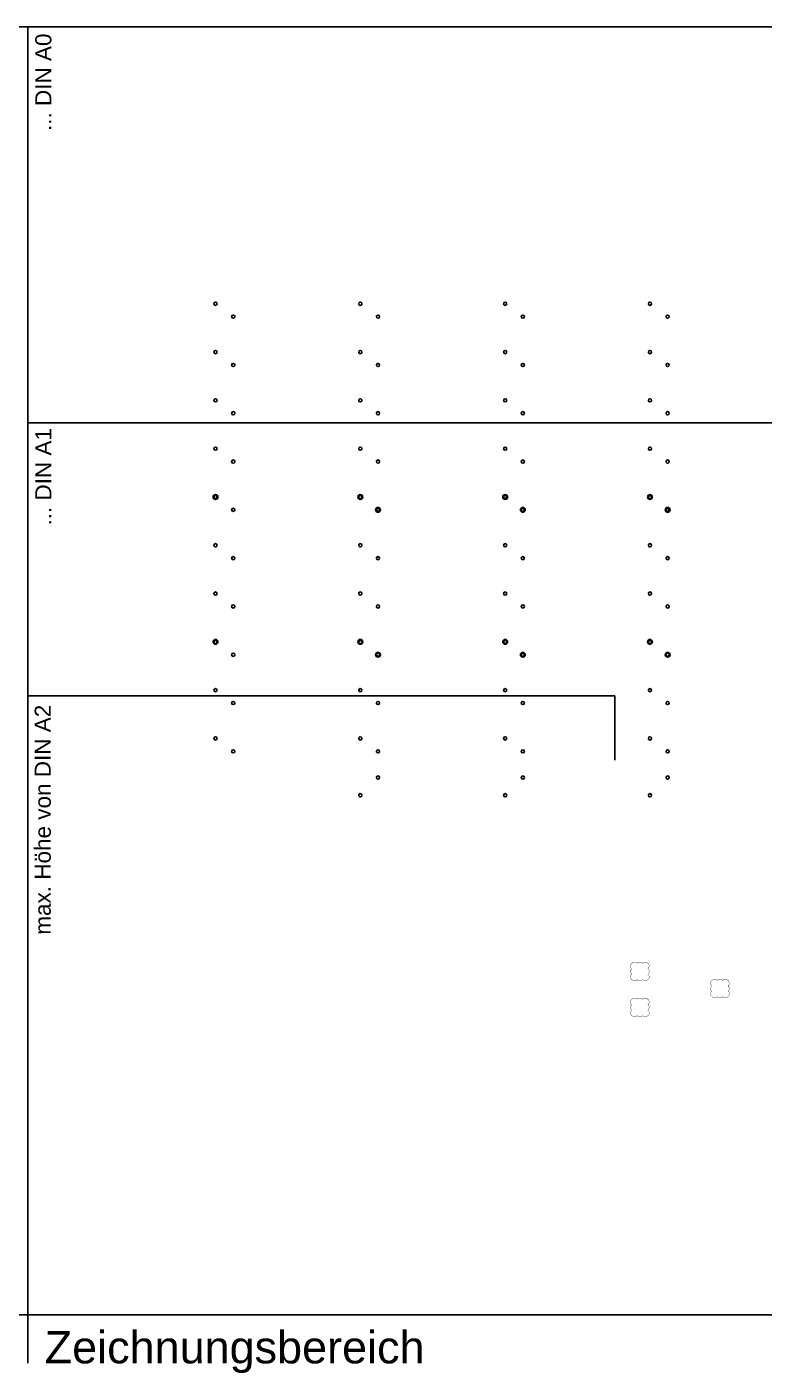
# Model space of a CAD drawing. Header units: millimetres. Extents: x -20848 to 128068, y -3359 to 40000.
# Drawn here: x -24 to 22884, y -1807 to 40000 of the extents above; entities that cross this region are included whole.
import ezdxf

# ---------------------------------------------------------------- set-up
doc = ezdxf.new("R2010")
doc.units = ezdxf.units.MM
doc.header["$LTSCALE"] = 0.5
doc.layers.get('0').update_dxf_attribs({"lineweight": 18})
for name, color, linetype in [('ADM_Marke', 1, 'Continuous'), ('NA_BYPASS', 4, 'Continuous'), ('NA_TEILSTRECKEN', 30, 'Continuous'), ('NA_VERZWEIGUNGEN', 3, 'Continuous')]:
    doc.layers.add(name, color=color, linetype=linetype)
doc.layers.add('Z_Ansichtsfenster', color=9, linetype='Continuous', plot=False)
doc.styles.add('Arial', font='arial.ttf')

# ---------------------------------------------------------------- blocks, each defined once
blk = doc.blocks.new('Zeichnungsbereich im Modell')
at = {"transparency": 33554687}
for p, q in [((-7000, 40000), (48000, 40000)), ((48000, 40000), (0, 40000)), ((0, 40000), (0, 0)), ((0, -1500), (0, 40000)), ((30354, 27703), (0, 27703)), ((18249, 19228), (0, 19228)), ((18249, 19228), (18249, 17228)), ((67000, 0), (-7000, 0)), ((0, 0), (48000, 0))]:
    blk.add_line(p, q, dxfattribs=at)
at = {"transparency": 33554687, "char_height": 500, "attachment_point": 1, "rotation": 90, "style": 'Arial'}
for s, width, insert in [('... DIN A0', 7347.63, (236, 36767)), ('... DIN A1', 6966.75, (236, 24515)), ('max. Höhe von DIN A2', 7424.9, (218, 11807))]:
    blk.add_mtext_dynamic_manual_height_columns(s, width=width, gutter_width=4, heights=[0], dxfattribs=dict(at, insert=insert))
at = {"transparency": 33554687, "insert": (529, -505), "char_height": 1000, "attachment_point": 1, "style": 'Arial'}
blk.add_mtext_dynamic_manual_height_columns('Zeichnungsbereich', width=6107, gutter_width=4, heights=[0], dxfattribs=at)

msp = doc.modelspace()

# ---------------------------------------------------------------- linework, layer by layer
at = {"layer": 'ADM_Marke', "transparency": 33554687}
for points in [[(18771, 10416, 10, 10, 0.5), (18937, 10416, 10, 10, 0.5), (19104, 10416, 10, 10, 0.5), (19271, 10416, 10, 10, 0.5), (19271, 10582, 10, 10, 0.5), (19271, 10749, 10, 10, 0.5), (19271, 10916, 10, 10, 0.5), (19104, 10916, 10, 10, 0.5), (18937, 10916, 10, 10, 0.5), (18771, 10916, 10, 10, 0.5), (18771, 10749, 10, 10, 0.5), (18771, 10582, 10, 10, 0.5)], [(21262, 9886, 10, 10, 0.5), (21429, 9886, 10, 10, 0.5), (21595, 9886, 10, 10, 0.5), (21762, 9886, 10, 10, 0.5), (21762, 10052, 10, 10, 0.5), (21762, 10219, 10, 10, 0.5), (21762, 10386, 10, 10, 0.5), (21595, 10386, 10, 10, 0.5), (21429, 10386, 10, 10, 0.5), (21262, 10386, 10, 10, 0.5), (21262, 10219, 10, 10, 0.5), (21262, 10052, 10, 10, 0.5)], [(18771, 9299, 10, 10, 0.5), (18937, 9299, 10, 10, 0.5), (19104, 9299, 10, 10, 0.5), (19271, 9299, 10, 10, 0.5), (19271, 9466, 10, 10, 0.5), (19271, 9632, 10, 10, 0.5), (19271, 9799, 10, 10, 0.5), (19104, 9799, 10, 10, 0.5), (18937, 9799, 10, 10, 0.5), (18771, 9799, 10, 10, 0.5), (18771, 9632, 10, 10, 0.5), (18771, 9466, 10, 10, 0.5)]]:
    msp.add_lwpolyline(points, format="xyseb", close=True, dxfattribs=at)
at = {"layer": 'NA_BYPASS', "transparency": 33554687}
for centre in [(6387, 31002), (10887, 31002), (15387, 31002), (19887, 31002)]:
    msp.add_circle(centre, 50, dxfattribs=at)
at = {"layer": 'NA_TEILSTRECKEN', "transparency": 33554687}
for centre in [(5837, 25402), (10337, 25402), (14837, 25402), (19337, 25402), (10887, 25002), (15387, 25002), (19887, 25002), (5837, 20902), (10337, 20902), (14837, 20902), (19337, 20902), (10887, 20502), (15387, 20502), (19887, 20502)]:
    msp.add_circle(centre, 75, dxfattribs=at)
at = {"layer": 'NA_VERZWEIGUNGEN', "transparency": 33554687}
for centre in [(5837, 31402), (10337, 31402), (14837, 31402), (19337, 31402), (5837, 29902), (10337, 29902), (14837, 29902), (19337, 29902), (6387, 29502), (10887, 29502), (15387, 29502), (19887, 29502), (5837, 28402), (10337, 28402), (14837, 28402), (19337, 28402), (6387, 28002), (10887, 28002), (15387, 28002), (19887, 28002), (5837, 26902), (10337, 26902), (14837, 26902), (19337, 26902), (6387, 26502), (10887, 26502), (15387, 26502), (19887, 26502), (5837, 25402), (10337, 25402), (14837, 25402), (19337, 25402), (6387, 25002), (10887, 25002), (15387, 25002), (19887, 25002), (5837, 23902), (10337, 23902), (14837, 23902), (19337, 23902), (6387, 23502), (10887, 23502), (15387, 23502), (19887, 23502), (5837, 22402), (10337, 22402), (14837, 22402), (19337, 22402), (6387, 22002), (10887, 22002), (15387, 22002), (19887, 22002), (5837, 20902), (10337, 20902), (14837, 20902), (19337, 20902), (6387, 20502), (10887, 20502), (15387, 20502), (19887, 20502), (5837, 19402), (10337, 19402), (14837, 19402), (19337, 19402), (6387, 19002), (10887, 19002), (15387, 19002), (19887, 19002), (5837, 17902), (10337, 17902), (14837, 17902), (19337, 17902), (6387, 17502), (10887, 17502), (15387, 17502), (19887, 17502), (10887, 16688), (15387, 16688), (19887, 16688), (10337, 16138), (14837, 16138), (19337, 16138)]:
    msp.add_circle(centre, 50, dxfattribs=at)

# ---------------------------------------------------------------- block references
at = {"layer": 'Z_Ansichtsfenster', "transparency": 33554687}
msp.add_blockref('Zeichnungsbereich im Modell', (0, 0), dxfattribs=at)

doc.saveas('drawing.dxf')
